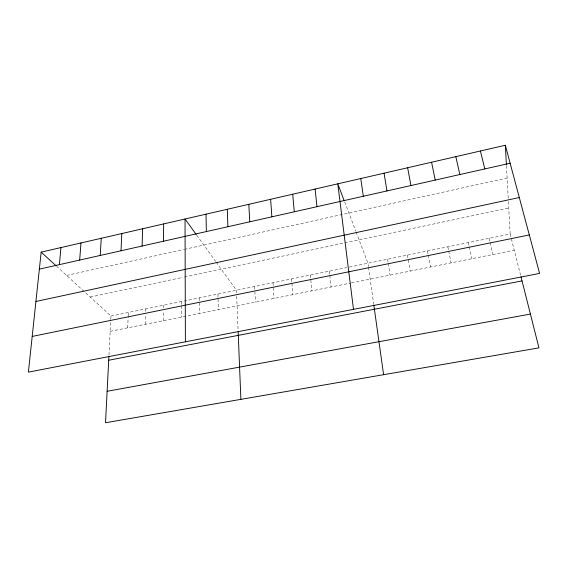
<?xml version="1.0" encoding="UTF-8"?>
<svg xmlns="http://www.w3.org/2000/svg" width="568" height="568" viewBox="0 0 568 568"><rect width="100%" height="100%" fill="white"/><g stroke="black" fill="none" stroke-linecap="round" stroke-linejoin="round"><path stroke-width="0.43" stroke-dasharray="2.84 2.13" d="M163.378 320.664L163.499 311.236M163.541 307.806L163.577 305.236M145.451 324.264L145.692 314.864M145.784 311.441L145.848 308.878M127.722 327.828L128.148 316.745M128.183 315.893L128.311 312.485M108.971 355.092L110.746 320.302M110.788 319.45L110.959 316.049L56.828 266.47M66.605 275.423L183.528 249.572M184.38 249.387L507.117 178.025M90.213 297.05L182.726 277.369M184.394 277.014L508.75 208.009M110.959 316.049L346.87 267.571M349.384 267.052L510.17 234.016L508.275 199.276M110.178 331.35L350.534 283.084M351.386 282.914L514.267 250.204M196.741 235.216L215.655 261.429M216.159 262.132L236.458 290.262L236.565 292.861M344.684 201.995L355.795 231.24M356.093 232.021L367.957 263.24L368.426 266.584M510.17 234.016L520.579 275.182M489.147 238.333L489.95 241.734M490.156 242.586L492.96 254.485M468.373 242.607L469.111 245.994M469.296 246.846L471.901 258.71M447.825 246.824L448.514 250.211M448.685 251.056L451.084 262.892M427.519 250.999L428.151 254.372M428.308 255.217L430.508 267.024M407.441 255.124L410.174 271.106M387.589 259.207L388.107 262.558M388.242 263.396L390.067 275.146M368.54 267.421L373.701 304.164M329.348 271.17L329.731 274.685M329.83 275.565L331.094 286.989M310.362 275.075L311.875 290.844M291.583 278.931L291.867 282.431M291.938 283.304L292.868 294.664M273.009 282.75L274.074 298.434M506.443 165.664L508.232 198.402M254.634 286.528L255.479 302.169M236.707 296.326L238.077 330.107M217.934 294.068L218.353 309.624M199.616 297.831L199.829 313.344M181.497 301.551L181.497 304.995M181.497 305.854L181.504 317.029"/><path stroke-width="0.85" d="M163.456 241.23L163.69 223.92M142.099 246.036L142.618 228.769M121.019 250.779L121.808 233.562M108.886 356.81L105.52 422.741L538.961 347.857L520.998 276.815M100.209 255.458L101.26 238.29M79.662 260.08L80.975 242.962M59.384 264.645L60.946 247.577M41.166 252.128L28.4 372.125L539.6 273.428L505.328 145.259L41.166 252.128L56.175 265.874M39.355 269.147L510.135 163.229M35.919 301.466L519.308 197.529M32.199 336.433L529.312 234.939M108.708 360.24L522.027 280.904M107.125 391.288L530.413 314.069M196.23 234.513L185.04 219.007L185.388 341.815M344.087 200.419L337.782 183.833L353.488 309.361M480.407 150.996L484.809 168.923M455.827 156.654L459.839 174.546M431.581 162.242L435.216 180.084M407.654 167.745L410.92 185.551M384.053 173.183L386.957 190.94M360.765 178.544L363.321 196.258M373.815 305.016L383.599 374.702M315.105 189.059L316.987 206.688M292.726 194.213L294.274 211.793M270.631 199.297L271.866 216.834M505.328 145.259L506.393 164.784M248.819 204.317L249.75 221.811M238.148 331.861L240.889 399.354M227.285 209.28L227.917 226.724M206.028 214.171L206.361 231.574"/></g></svg>
